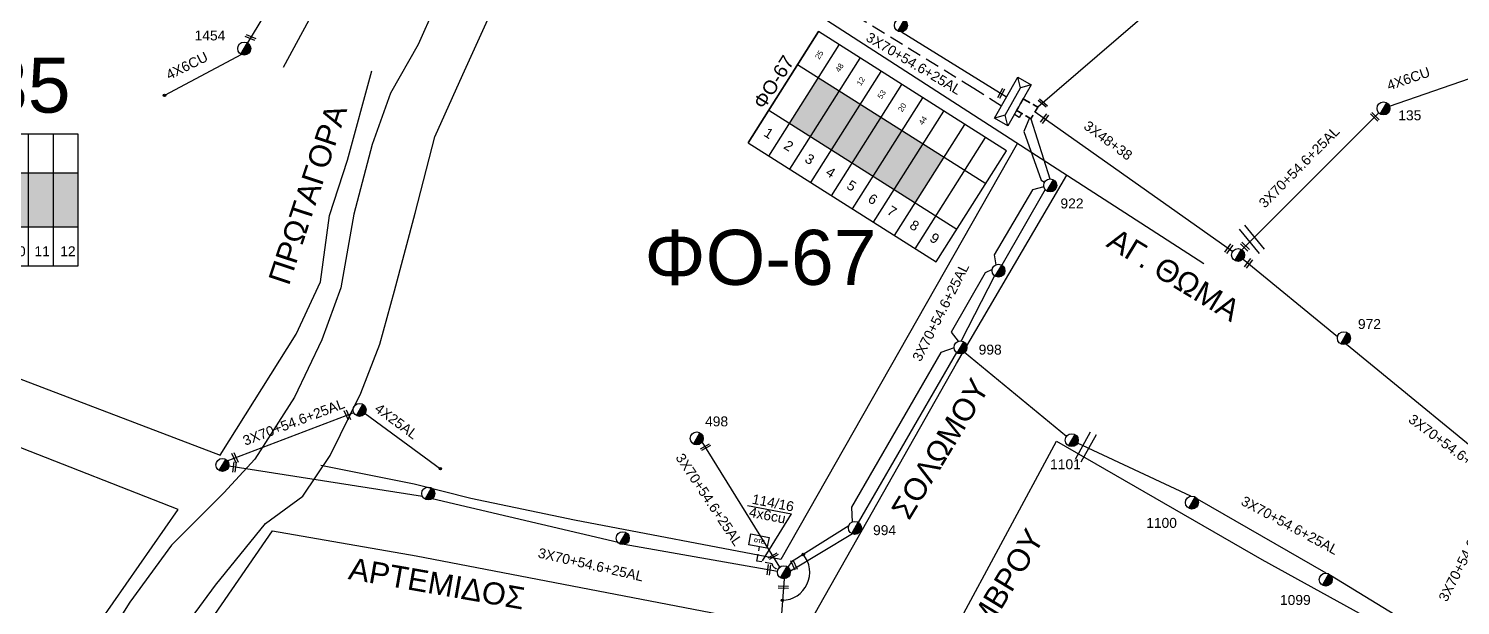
# Model space of a CAD drawing. Header units: millimetres. Extents: x 911 to 5440, y 753 to 2084.
# Drawn here: x 2250.1 to 2510.5, y 1031.5 to 1136.4 of the extents above; entities that cross this region are included whole.
import ezdxf
from ezdxf.enums import TextEntityAlignment as Align

# ---------------------------------------------------------------- set-up
doc = ezdxf.new("R2010")
doc.units = ezdxf.units.MM
doc.linetypes.add('DASHED', pattern=[19.05, 12.7, -6.35])
for name, color, linetype in [('Pillar', 7, 'Continuous'), ('Pillar OTE', 7, 'Continuous'), ('Άγνωστα', 7, 'Continuous'), ('Ασφαλειοκιβώτια Χ.Τ 12 αναχωρήσεων', 7, 'Continuous'), ('Ασφαλειοκιβώτια Χ.Τ 13 αναχωρήσεων', 7, 'Continuous'), ('Ασφαλειοκιβώτια Χ.Τ 9 αναχωρήσεων', 7, 'Continuous'), ('Γέφυρες Εναέριου Δικτύου', 7, 'Continuous'), ('Εναέρια παροχή ΧΤ 4x25', 7, 'SYN_LINE'), ('Επιγραφές - Σχήματα', 7, 'Continuous'), ('Καλώδια ΧΤ   3x150AL+50XLPE', 7, 'DASHED'), ('Καλώδια ΧΤ   4x6CU', 7, 'DASHED'), ('Μηχανική τομή', 7, 'Continuous'), ('Στύλος ΦΜ', 7, 'Continuous'), ('Στύλος ΦΜ @ 1', 7, 'Continuous'), ('Συνδέσεις', 7, 'Continuous'), ('Συνεστραμμένα ΧΤ   3x70+54.6+25 AL', 7, 'SYN_LINE'), ('Τομή', 7, 'Continuous'), ('Υποσταθμός πόλεως', 7, 'Continuous'), ('Υπόβαθρο ΔΕΗ', 7, 'Continuous'), ('Υπόγεια καλώδια Παροχών ΧΤ   4x50AL', 7, 'DASHED'), ('Υπόγεια καλώδια Παροχών ΧΤ   4x6', 7, 'DASHED')]:
    doc.layers.add(name, color=color, linetype=linetype)
doc.styles.get("Standard").update_dxf_attribs({"font": 'arial.ttf'})
doc.linetypes.add('REMA', pattern='A,0.1,[130,ltypeshp.shx,S=0.1,R=0,X=0,Y=0.1],0.15,0.1,[130,ltypeshp.shx,S=0.05,R=0,X=0,Y=0.05],0.15', length=0.5)
doc.linetypes.add('SYN_LINE', pattern='A,0.5,-0.0001,["/\\/\\/\\/",Standard,S=0.1,R=0,X=0,Y=-0.05],-0.25', length=0.7501)
doc.dimstyles.new('ISO-25', dxfattribs={"dimtxt": 2.5, "dimasz": 1.8, "dimexe": 1.25, "dimexo": 0.625, "dimtad": 1, "dimtxsty": 'Standard', "dimcen": 1.8, "dimadec": 0, "dimazin": 0, "dimtfac": 1, "dimtmove": 0, "dimatfit": 3, "dimfxl": 1.25, "dimarcsym": 0})

# ---------------------------------------------------------------- blocks, each defined once
blk = doc.blocks.new('ΥΠΑΡΧΩΝ ΤΣΙΜΕΝΤΕΝΙΟΣ ΣΤΥΛΟΣ')
at = {"layer": 'Στύλος ΦΜ'}
blk.add_hatch(color=7, dxfattribs=at).paths.add_polyline_path([(-1.29, -2.28, 0.574793), (2.62, 0, 0.268822), (1.3, 2.27)])
at = {"layer": 'Στύλος ΦΜ', "color": 7}
blk.add_line((-1.29, -2.28), (1.3, 2.27), dxfattribs=at)
blk.add_circle((0, 0), 2.62, dxfattribs=at)
at = {"layer": 'Στύλος ΦΜ', "flags": 4}
for tag, p in [('ΑΡΙΘΜΟΣ', (-4.68, 8.05)), ('ΤΥΠΟΣ', (-4.91, 3.03))]:
    blk.add_attdef(tag, p, '', height=4, dxfattribs=at)
blk = doc.blocks.new('ΜΗΧΑΝΙΚΗ ΤΟΜΗ')
at = {"layer": 'Μηχανική τομή', "ltscale": 40}
for p, q in [((-1.89, 0.78), (1.89, 0.78)), ((1.89, 0), (-1.89, 0))]:
    blk.add_line(p, q, dxfattribs=at)
blk = doc.blocks.new('Pillar')
at = {"layer": 'Υποσταθμός πόλεως', "linetype": 'Continuous', "ltscale": 40}
blk.add_lwpolyline([(-8.57, 2.82), (8.57, 2.82), (8.57, -2.82), (-8.57, -2.82)], close=True, dxfattribs=at)
for points in [[(-5.75, 0), (-8.57, 2.82)], [(-8.57, -2.82), (-5.75, 0)], [(-5.75, 0), (5.75, 0)], [(5.75, 0), (8.57, 2.82)], [(8.57, -2.82), (5.75, 0)]]:
    blk.add_lwpolyline(points, dxfattribs=at)
at = {"layer": 'Pillar', "ltscale": 40}
blk.add_attdef('PILLAR', (-5.74, 3.71), '', height=2.52, dxfattribs=at)
blk = doc.blocks.new('ΤΟΜΗ')
at = {"layer": 'Τομή', "ltscale": 40}
for p, q in [((-5.68, 0), (5.68, 0)), ((5.68, -2.33), (-5.68, -2.33))]:
    blk.add_line(p, q, dxfattribs=at)
blk = doc.blocks.new('_ΣΥΝΔΕΣΗ')
at = {"layer": 'Συνδέσεις', "linetype": 'SYN_LINE', "ltscale": 40}
blk.add_hatch(color=256, dxfattribs=at).paths.add_polyline_path([(0.5, -0.01, 1), (-0.5, -0.01, 1)])
at = {"layer": 'Συνδέσεις'}
blk.add_circle((0, -0.01), 0.5, dxfattribs=at)
blk = doc.blocks.new('ΑΣΦΑΛΕΙΟΚΙΒΩΤΙΟ ΥΠΟΣΤΑΘΜΟΥ 12 ΑΝΑΧΩΡΗΣΕΩΝ')
at = {"layer": 'Ασφαλειοκιβώτια Χ.Τ 12 αναχωρήσεων', "ltscale": 40}
for p, q in [((-23.91, 54), (23.91, 54)), ((-9.83, 54), (-9.83, -54)), ((9.83, 54), (9.83, -54)), ((-23.91, 45), (23.91, 45)), ((-23.91, 36), (23.91, 36)), ((-23.91, 27), (23.91, 27)), ((-23.91, 18), (23.91, 18)), ((-23.91, 9), (23.91, 9)), ((-23.91, 0), (23.91, 0)), ((-23.91, -9), (23.91, -9)), ((-23.91, -18), (23.91, -18)), ((-23.91, -27), (23.91, -27)), ((-23.91, -36), (23.91, -36)), ((-23.91, -45), (23.91, -45))]:
    blk.add_line(p, q, dxfattribs=at)
at = {"layer": 'Ασφαλειοκιβώτια Χ.Τ 12 αναχωρήσεων'}
blk.add_lwpolyline([(-23.91, -54), (23.91, -54), (23.91, 54), (-23.91, 54)], close=True, dxfattribs=at)
for s, p in [('1', (-18.66, 51.09)), ('2', (-18.66, 42.52)), ('3', (-18.66, 33.44)), ('4', (-18.66, 24.42)), ('5', (-18.66, 15.41)), ('6', (-18.66, 6.27)), ('7', (-18.66, -1.97)), ('8', (-18.66, -11.65)), ('9', (-18.66, -20.35)), ('10', (-20.45, -29.31)), ('11', (-20.45, -38.11)), ('12', (-20.45, -47.48))]:
    blk.add_text(s, height=3.6, rotation=270, dxfattribs=at).set_placement(p)
at = {"layer": 'Ασφαλειοκιβώτια Χ.Τ 12 αναχωρήσεων', "ltscale": 40}
for tag, height, p in [('ΟΝΟΜΑ', 5, (0.11, 57.89)), ('ΚΕΙΜΕΝΟ 1', 2, (17.33, 49.23)), ('ΚΕΙΜΕΝΟ 2', 2, (17.33, 40.53)), ('ΚΕΙΜΕΝΟ 3', 2, (17.33, 31.39)), ('ΚΕΙΜΕΝΟ 4', 2, (17.33, 22.41)), ('ΚΕΙΜΕΝΟ 5', 2, (17.33, 13.57)), ('ΚΕΙΜΕΝΟ 6', 2, (17.33, 4.65)), ('ΚΕΙΜΕΝΟ 7', 2, (17.33, -4.42)), ('ΚΕΙΜΕΝΟ 8', 2, (17.33, -13.15)), ('ΚΕΙΜΕΝΟ 9', 2, (17.33, -22.28)), ('ΚΕΙΜΕΝΟ 10', 2, (17.33, -31.5)), ('ΚΕΙΜΕΝΟ 11', 2, (17.33, -40.57)), ('ΚΕΙΜΕΝΟ 12', 2, (17.33, -49.5)), ('ΣΧ', 2, (0.17, -56.08))]:
    blk.add_attdef(tag, text='', height=height, dxfattribs=at).set_placement(p, align=Align.MIDDLE_CENTER)
blk = doc.blocks.new('ΑΣΦΑΛΕΙΟΚΙΒΩΤΙΟ ΥΠΟΣΤΑΘΜΟΥ 9 ΑΝΑΧΩΡΗΣΕΩΝ')
at = {"layer": 'Ασφαλειοκιβώτια Χ.Τ 9 αναχωρήσεων', "ltscale": 40}
for p, q in [((-23.8, 40.36), (24.02, 40.36)), ((-9.72, 40.36), (-9.72, -40.64)), ((9.94, 40.36), (9.94, -40.64)), ((-23.8, 31.36), (24.02, 31.36)), ((-23.8, 22.36), (24.02, 22.36)), ((-23.8, 13.36), (24.02, 13.36)), ((-23.8, 4.36), (24.02, 4.36)), ((-23.8, -4.64), (24.02, -4.64)), ((-23.8, -13.64), (24.02, -13.64)), ((-23.8, -22.64), (24.02, -22.64)), ((-23.8, -31.64), (24.02, -31.64))]:
    blk.add_line(p, q, dxfattribs=at)
at = {"layer": 'Ασφαλειοκιβώτια Χ.Τ 9 αναχωρήσεων'}
blk.add_lwpolyline([(-23.8, -40.64), (24.02, -40.64), (24.02, 40.36), (-23.8, 40.36)], close=True, dxfattribs=at)
for s, p in [('1', (-18.61, 37.24)), ('2', (-18.61, 28.67)), ('3', (-18.61, 19.6)), ('4', (-18.61, 10.58)), ('5', (-18.61, 1.57)), ('6', (-18.61, -7.57)), ('7', (-18.61, -15.81)), ('8', (-18.61, -25.5)), ('9', (-18.61, -34.19))]:
    blk.add_text(s, height=3.6, rotation=270, dxfattribs=at).set_placement(p)
at = {"layer": 'Ασφαλειοκιβώτια Χ.Τ 9 αναχωρήσεων', "ltscale": 40}
for tag, height, p in [('ΟΝΟΜΑ', 5, (-0.16, 44.31)), ('ΚΕΙΜΕΝΟ 1', 2, (17.06, 35.59)), ('ΚΕΙΜΕΝΟ 2', 2, (17.06, 26.88)), ('ΚΕΙΜΕΝΟ 3', 2, (17.06, 17.69)), ('ΚΕΙΜΕΝΟ 4', 2, (17.06, 8.71)), ('ΚΕΙΜΕΝΟ 5', 2, (17.06, -0.13)), ('ΚΕΙΜΕΝΟ 6', 2, (17.06, -9.05)), ('ΚΕΙΜΕΝΟ 7', 2, (17.06, -18.13)), ('ΚΕΙΜΕΝΟ 8', 2, (17.06, -26.85)), ('ΚΕΙΜΕΝΟ 9', 2, (17.06, -35.99)), ('ΣΧ', 2, (-0.1, -42.64))]:
    blk.add_attdef(tag, text='', height=height, dxfattribs=at).set_placement(p, align=Align.MIDDLE_CENTER)
blk = doc.blocks.new('PILLAR ΟΤΕ')
at = {"layer": 'Pillar OTE', "ltscale": 40}
blk.add_lwpolyline([(-3.31, 2.02), (3.39, 2.02), (3.39, -1.99), (-3.31, -1.99)], close=True, dxfattribs=at)
at = {"layer": 'Pillar OTE', "insert": (-1.81, 0.71), "char_height": 1.3575, "width": 109.961, "attachment_point": 1}
blk.add_mtext('{\\fArial|b1|i0|c161|p34;OTE}', dxfattribs=at)

msp = doc.modelspace()

# ---------------------------------------------------------------- hatches: boundary and pattern name
at = {"layer": 'Ασφαλειοκιβώτια Χ.Τ 13 αναχωρήσεων'}
for color, points in [(2, [(2245.59, 1100.31), (2250.09, 1100.31), (2250.09, 1110.13), (2245.59, 1110.13)]), (62, [(2250.09, 1100.31), (2254.59, 1100.31), (2254.59, 1110.13), (2250.09, 1110.13)]), (241, [(2254.59, 1100.31), (2259.09, 1100.31), (2259.09, 1110.13), (2254.59, 1110.13)])]:
    msp.add_hatch(color=color, dxfattribs=at).paths.add_polyline_path(points)
at = {"layer": 'Ασφαλειοκιβώτια Χ.Τ 9 αναχωρήσεων'}
for color, points in [(5, [(2397.55, 1125.06), (2393.75, 1127.46), (2388.49, 1119.16), (2392.29, 1116.75)]), (1, [(2401.35, 1122.65), (2397.55, 1125.06), (2392.29, 1116.75), (2396.09, 1114.35)]), (85, [(2405.15, 1120.24), (2401.35, 1122.65), (2396.09, 1114.35), (2399.89, 1111.94)]), (2, [(2408.95, 1117.83), (2405.15, 1120.24), (2399.89, 1111.94), (2403.7, 1109.53)]), (27, [(2412.76, 1115.42), (2408.95, 1117.83), (2403.7, 1109.53), (2407.5, 1107.12)]), (62, [(2416.56, 1113.02), (2412.76, 1115.42), (2407.5, 1107.12), (2411.3, 1104.71)])]:
    msp.add_hatch(color=color, dxfattribs=at).paths.add_polyline_path(points)

# ---------------------------------------------------------------- linework, layer by layer
at = {"layer": 'Άγνωστα', "color": 85, "linetype": 'SYN_LINE', "ltscale": 20}
msp.add_lwpolyline([(2459.1, 1144.01), (2433.64, 1122.1)], dxfattribs=at)
at = {"layer": 'Άγνωστα', "color": 5, "linetype": 'SYN_LINE', "ltscale": 20}
msp.add_lwpolyline([(2433.12, 1121.23), (2469.07, 1095.86)], dxfattribs=at)
at = {"layer": 'Γέφυρες Εναέριου Δικτύου'}
msp.add_arc((2387.09, 1037.5), 5.06, 270.9074, 40.0683, dxfattribs=at)
at = {"layer": 'Εναέρια παροχή ΧΤ 4x25', "color": 7, "ltscale": 20}
msp.add_lwpolyline([(2311.28, 1066.42), (2324.98, 1056.36)], dxfattribs=at)
at = {"layer": 'Επιγραφές - Σχήματα', "const_width": 0.3}
for points in [[(2430.17, 1122.18), (2429.78, 1121.49), (2430.9, 1120.84)], [(2433.06, 1121.13), (2433.64, 1122.1), (2432.72, 1122.61)], [(2431.38, 1120.56), (2432.37, 1119.98), (2432.77, 1120.65)]]:
    msp.add_lwpolyline(points, dxfattribs=at)
at = {"layer": 'Επιγραφές - Σχήματα'}
msp.add_lwpolyline([(2432.23, 1122.88, 0.3, 0.3, 0), (2430.97, 1123.58, 0.3, 0.3, 0), (2430.45, 1122.67, 0, 0, 0)], format="xyseb", dxfattribs=at)
at = {"layer": 'Καλώδια ΧΤ   3x150AL+50XLPE', "color": 2, "ltscale": 0.2}
for points in [[(2427, 1122.29), (2421.98, 1125.48), (2402.37, 1137.54), (2378.23, 1152.8), (2376.92, 1153.55), (2377.41, 1155.24)], [(2430.69, 1120.96), (2430.25, 1120.23), (2429.38, 1120.78)]]:
    msp.add_lwpolyline(points, dxfattribs=at)
at = {"layer": 'Καλώδια ΧΤ   4x6CU', "color": 1, "linetype": 'SYN_LINE', "ltscale": 20}
msp.add_lwpolyline([(2288.81, 1131.67), (2274.8, 1124.23)], dxfattribs=at)
at = {"layer": 'Καλώδια ΧΤ   4x6CU', "color": 5, "linetype": 'SYN_LINE', "ltscale": 20}
msp.add_lwpolyline([(2497.59, 1122.29), (2512.12, 1127.32)], dxfattribs=at)
at = {"layer": 'Συνεστραμμένα ΧΤ   3x70+54.6+25 AL', "color": 1, "ltscale": 20}
for points in [[(2307.91, 1163.5), (2289.88, 1133.76)], [(2408.85, 1135.78), (2427.95, 1123.97)]]:
    msp.add_lwpolyline(points, dxfattribs=at)
at = {"layer": 'Συνεστραμμένα ΧΤ   3x70+54.6+25 AL', "color": 27, "ltscale": 10}
for points in [[(2432.11, 1120.13), (2431.06, 1117.69), (2434.24, 1108.79), (2434.87, 1108.47)], [(2434.73, 1107.62), (2432.69, 1107.06), (2425.67, 1095.25), (2426.02, 1093.44)], [(2425.32, 1092.59), (2424.04, 1091.94), (2417.85, 1081.17), (2419.13, 1079.52)], [(2399.23, 1045.95), (2388.82, 1039.41), (2388.15, 1038.47)]]:
    msp.add_lwpolyline(points, dxfattribs=at)
at = {"layer": 'Συνεστραμμένα ΧΤ   3x70+54.6+25 AL', "color": 62, "ltscale": 10}
for points in [[(2432.37, 1119.98), (2435.82, 1109.04)], [(2425.78, 1091.42), (2419.71, 1079.59)]]:
    msp.add_lwpolyline(points, dxfattribs=at)
at = {"layer": 'Συνεστραμμένα ΧΤ   3x70+54.6+25 AL', "color": 5, "ltscale": 20}
for points in [[(2470.74, 1096.16), (2495.64, 1121.05)], [(2470.96, 1094.47), (2488.16, 1080.39)], [(2489.79, 1079.02), (2520.98, 1053.43)], [(2461.49, 1051.38), (2440.87, 1061.03)], [(2486.09, 1037.37), (2462.67, 1050.81)], [(2509.94, 1022.8), (2486.89, 1036.97)]]:
    msp.add_lwpolyline(points, dxfattribs=at)
at = {"layer": 'Συνεστραμμένα ΧΤ   3x70+54.6+25 AL', "color": 62, "ltscale": 20}
for points in [[(2434.96, 1107.12), (2427.1, 1093.36)], [(2418.84, 1077.49), (2400.97, 1046.61)], [(2438.84, 1062.21), (2420.32, 1077.51)], [(2399.95, 1044.5), (2388.62, 1037.75)]]:
    msp.add_lwpolyline(points, dxfattribs=at)
at = {"layer": 'Συνεστραμμένα ΧΤ   3x70+54.6+25 AL', "color": 27, "ltscale": 20}
for points in [[(2418.39, 1078.35), (2416.02, 1077.51), (2399.72, 1049.38), (2399.86, 1046.67)], [(2386.74, 1038.48), (2372.59, 1061.25)], [(2387.47, 1036.35), (2386.1, 1018.01)]]:
    msp.add_lwpolyline(points, dxfattribs=at)
at = {"layer": 'Συνεστραμμένα ΧΤ   3x70+54.6+25 AL', "ltscale": 20}
for points in [[(2286.22, 1057.82), (2309.13, 1066.54)], [(2321.75, 1051.31), (2286.5, 1056.84)], [(2357.28, 1042.93), (2323.45, 1050.88)], [(2386.27, 1037.7), (2358.4, 1042.58)]]:
    msp.add_lwpolyline(points, dxfattribs=at)
at = {"layer": 'Υπόβαθρο ΔΕΗ'}
for points in [[(2324.5, 1181.23), (2296.35, 1129.29)], [(2393.39, 1139.13), (2463.84, 1093.64)], [(2187.14, 1096.51), (2204.4, 1089.46), (2284.9, 1058.8), (2298.73, 1080.82), (2303.17, 1090.36), (2304.8, 1102.39), (2308.05, 1112.46), (2312.51, 1128.7)], [(2429.93, 1115.53), (2386.92, 1039.88), (2349.34, 1047.02), (2330.51, 1050.96), (2320.23, 1053.57), (2303.21, 1056.96)], [(2348.87, 989.01), (2366.4, 979.26), (2368.77, 983.56), (2382.62, 1008.97), (2389.57, 1021.36), (2391.11, 1026.58), (2418.82, 1075.48), (2438.9, 1109.74)], [(2258.35, 1021.8), (2277.26, 1048.96), (2247.27, 1060.67), (2222.27, 1070.07), (2198.49, 1079.64), (2182.5, 1086.11)], [(2418.46, 1026.92), (2437.05, 1061.36), (2474.35, 1039.84), (2506.36, 1022.21)], [(2380.82, 1049.7), (2388.82, 1048.18)], [(2335.46, 972.33), (2328.35, 976.65), (2323.28, 979.9), (2283.95, 1029.88), (2294.43, 1045.08), (2320.59, 1040.49), (2320.59, 1040.49), (2320.59, 1040.49), (2382.06, 1028.7)]]:
    msp.add_lwpolyline(points, dxfattribs=at)
at = {"layer": 'Υπόβαθρο ΔΕΗ', "linetype": 'REMA', "ltscale": 5}
for points in [[(2334.58, 1173.38), (2334.64, 1169.56), (2331.93, 1160.01), (2326.9, 1146.9), (2320.95, 1133.47), (2315.91, 1124.62), (2312.58, 1115.3), (2309.24, 1102.64), (2306.86, 1089.27), (2303.41, 1079.77), (2298.43, 1069.34), (2291.24, 1058.08), (2285.59, 1051.98), (2276.07, 1042.46), (2268.5, 1032.12), (2261.92, 1021.69)], [(2276.03, 1024.23), (2284.07, 1035.21), (2293.16, 1046.37), (2299.95, 1051.39), (2304.93, 1058.75), (2310.52, 1070.11), (2313.99, 1079.01), (2316.64, 1088.7), (2320.41, 1102.84), (2323.97, 1116.71), (2329.07, 1128), (2334.18, 1139.38), (2338.98, 1153.32), (2343.53, 1168.18)]]:
    msp.add_lwpolyline(points, dxfattribs=at)
at = {"layer": 'Υπόγεια καλώδια Παροχών ΧΤ   4x6', "linetype": 'DASHED', "ltscale": 0.1}
msp.add_lwpolyline([(2386.4, 1038.1, -0.320596), (2385.3, 1039.05), (2382.55, 1039.58), (2383.04, 1042.14)], format="xyb", dxfattribs=at)

# ---------------------------------------------------------------- block references
at = {"layer": 'Pillar', "xscale": 0.5000000000000762, "yscale": 0.5000000000000762, "zscale": 0.5000000000000762, "rotation": 60.43254067059085}
msp.add_blockref('Pillar', (2429.09, 1123.12), dxfattribs=at)
at = {"layer": 'Pillar OTE', "xscale": 0.5, "yscale": 0.5, "zscale": 0.5, "rotation": 349}
msp.add_blockref('PILLAR ΟΤΕ', (2382.89, 1043.21), dxfattribs=at)
at = {"layer": 'Ασφαλειοκιβώτια Χ.Τ 12 αναχωρήσεων', "xscale": 0.4999999999999297, "yscale": 0.4999999999999297, "zscale": 0.4999999999999297, "rotation": 89.99471332774242}
msp.add_blockref('ΑΣΦΑΛΕΙΟΚΙΒΩΤΙΟ ΥΠΟΣΤΑΘΜΟΥ 12 ΑΝΑΧΩΡΗΣΕΩΝ', (2232.09, 1105.22), dxfattribs=at).add_auto_attribs({'ΟΝΟΜΑ': 'ΦΟ-135 ΝοΙ'})
at = {"layer": 'Ασφαλειοκιβώτια Χ.Τ 9 αναχωρήσεων', "xscale": 0.4999999999998004, "yscale": 0.4999999999998004, "zscale": 0.4999999999998004, "rotation": 57.64702708492458}
msp.add_blockref('ΑΣΦΑΛΕΙΟΚΙΒΩΤΙΟ ΥΠΟΣΤΑΘΜΟΥ 9 ΑΝΑΧΩΡΗΣΕΩΝ', (2404.34, 1114.87), dxfattribs=at).add_auto_attribs({'ΟΝΟΜΑ': 'ΦΟ-67', 'ΚΕΙΜΕΝΟ 2': '48', 'ΚΕΙΜΕΝΟ 1': '25', 'ΚΕΙΜΕΝΟ 3': '12', 'ΚΕΙΜΕΝΟ 4': '53', 'ΚΕΙΜΕΝΟ 5': '20', 'ΚΕΙΜΕΝΟ 6': '44'})
at = {"layer": 'Μηχανική τομή'}
for p, xscale, yscale, zscale, rotation in [((2290.36, 1134.56), 0.5000000000002738, 0.5000000000002738, 0.5000000000002738, 338.1269930839105), ((2426.79, 1124.69), 0.5000000000001035, 0.5000000000001035, 0.5000000000001035, 241.4703230621425), ((2434.67, 1122.98), 0.5000000000000422, 0.5000000000000422, 0.5000000000000422, 138.7830316586327), ((2434.69, 1120.12), 0.5000000000000939, 0.5000000000000939, 0.5000000000000939, 233.3446667424042), ((2495.06, 1120.47), 0.5000000000001619, 0.5000000000001619, 0.5000000000001619, 135.7838314387372), ((2468.2, 1096.47), 0.5000000000000939, 0.5000000000000939, 0.5000000000000939, 233.3446667424042), ((2471.44, 1096.86), 0.5000000000001619, 0.5000000000001619, 0.5000000000001619, 135.7838314387372), ((2471.79, 1093.79), 0.5000000000000939, 0.5000000000000939, 0.5000000000000939, 233.3446667424042), ((2308.23, 1066.19), 0.5000000000001468, 0.5000000000001468, 0.5000000000001468, 114.2718562834397), ((2373.3, 1060.1), 0.5000000000001772, 0.5000000000001772, 0.5000000000001772, 29.16642391534879), ((2287.79, 1058.42), 0.5000000000001468, 0.5000000000001468, 0.5000000000001468, 114.2718562834397), ((2287.71, 1056.64), 0.5000000000002303, 0.5000000000002303, 0.5000000000002303, 82.61103730840341), ((2385.61, 1040.29), 0.5000000000001772, 0.5000000000001772, 0.5000000000001772, 29.16642391534879), ((2389.48, 1038.94), 0.5000000000003253, 0.5000000000003253, 0.5000000000003253, 114.7796571075724), ((2384.92, 1037.94), 0.5000000000002303, 0.5000000000002303, 0.5000000000002303, 82.61103730840341), ((2387.34, 1034.63), 0.5000000000001841, 0.5000000000001841, 0.5000000000001841, 357.703768410728)]:
    msp.add_blockref('ΜΗΧΑΝΙΚΗ ΤΟΜΗ', p, dxfattribs=dict(at, xscale=xscale, yscale=yscale, zscale=zscale, rotation=rotation))
at = {"layer": 'Στύλος ΦΜ @ 1', "ltscale": 40}
ref = msp.add_blockref('ΥΠΑΡΧΩΝ ΤΣΙΜΕΝΤΕΝΙΟΣ ΣΤΥΛΟΣ', (2408.73, 1136.95), dxfattribs=dict(at, xscale=0.4499999999998181, yscale=0.4499999999998181, zscale=0.4499999999998181))
ref.add_attrib('ΤΥΠΟΣ', '13M', (2410.25, 1139.15), dxfattribs={"layer": 'Στύλος ΦΜ', "height": 1.8, "flags": 4})
ref.add_attrib('ΑΡΙΘΜΟΣ', '8MT', (2410.36, 1141.41), dxfattribs={"layer": 'Στύλος ΦΜ', "height": 1.8, "flags": 4})
ref = msp.add_blockref('ΥΠΑΡΧΩΝ ΤΣΙΜΕΝΤΕΝΙΟΣ ΣΤΥΛΟΣ', (2289.29, 1132.74), dxfattribs=dict(at, xscale=0.4499999999998181, yscale=0.4499999999998181, zscale=0.4499999999998181))
ref.add_attrib('ΤΥΠΟΣ', '1454', (2280.27, 1134.22), dxfattribs={"layer": 'Στύλος ΦΜ', "height": 1.8, "flags": 4})
ref = msp.add_blockref('ΥΠΑΡΧΩΝ ΤΣΙΜΕΝΤΕΝΙΟΣ ΣΤΥΛΟΣ', (2496.5, 1121.85), dxfattribs=dict(at, xscale=0.4499999999998181, yscale=0.4499999999998181, zscale=0.4499999999998181))
ref.add_attrib('ΤΥΠΟΣ', '135', (2499.19, 1119.71), dxfattribs={"layer": 'Στύλος ΦΜ', "height": 1.8, "flags": 4})
ref = msp.add_blockref('ΥΠΑΡΧΩΝ ΤΣΙΜΕΝΤΕΝΙΟΣ ΣΤΥΛΟΣ', (2435.88, 1107.86), dxfattribs=dict(at, xscale=0.4499999999998181, yscale=0.4499999999998181, zscale=0.4499999999998181))
ref.add_attrib('ΤΥΠΟΣ', '922', (2437.75, 1103.68), dxfattribs={"layer": 'Στύλος ΦΜ', "height": 1.8, "flags": 4})
at = {"layer": 'Στύλος ΦΜ @ 1', "ltscale": 40, "xscale": 0.4499999999998181, "yscale": 0.4499999999998181, "zscale": 0.4499999999998181}
for p in [(2470.05, 1095.21), (2426.48, 1092.36), (2310.28, 1067.05), (2285.34, 1057.04), (2322.77, 1051.85), (2358.15, 1043.73), (2387.44, 1037.53)]:
    msp.add_blockref('ΥΠΑΡΧΩΝ ΤΣΙΜΕΝΤΕΝΙΟΣ ΣΤΥΛΟΣ', p, dxfattribs=at)
at = {"layer": 'Στύλος ΦΜ @ 1', "ltscale": 40}
ref = msp.add_blockref('ΥΠΑΡΧΩΝ ΤΣΙΜΕΝΤΕΝΙΟΣ ΣΤΥΛΟΣ', (2489.3, 1080.09), dxfattribs=dict(at, xscale=0.4499999999998181, yscale=0.4499999999998181, zscale=0.4499999999998181))
ref.add_attrib('ΤΥΠΟΣ', '972', (2491.85, 1081.76), dxfattribs={"layer": 'Στύλος ΦΜ', "height": 1.8, "flags": 4})
ref = msp.add_blockref('ΥΠΑΡΧΩΝ ΤΣΙΜΕΝΤΕΝΙΟΣ ΣΤΥΛΟΣ', (2419.57, 1078.42), dxfattribs=dict(at, xscale=0.4499999999998181, yscale=0.4499999999998181, zscale=0.4499999999998181))
ref.add_attrib('ΤΥΠΟΣ', '998', (2422.87, 1077.11), dxfattribs={"layer": 'Στύλος ΦΜ', "height": 1.8, "flags": 4})
ref = msp.add_blockref('ΥΠΑΡΧΩΝ ΤΣΙΜΕΝΤΕΝΙΟΣ ΣΤΥΛΟΣ', (2371.59, 1061.87), dxfattribs=dict(at, xscale=0.4499999999998181, yscale=0.4499999999998181, zscale=0.4499999999998181))
ref.add_attrib('ΤΥΠΟΣ', '498', (2373.11, 1064.06), dxfattribs={"layer": 'Στύλος ΦΜ', "height": 1.8, "flags": 4})
ref = msp.add_blockref('ΥΠΑΡΧΩΝ ΤΣΙΜΕΝΤΕΝΙΟΣ ΣΤΥΛΟΣ', (2439.81, 1061.55), dxfattribs=dict(at, xscale=0.4499999999998181, yscale=0.4499999999998181, zscale=0.4499999999998181))
ref.add_attrib('ΤΥΠΟΣ', '1101', (2435.86, 1056.27), dxfattribs={"layer": 'Στύλος ΦΜ', "height": 1.8, "flags": 4})
ref = msp.add_blockref('ΥΠΑΡΧΩΝ ΤΣΙΜΕΝΤΕΝΙΟΣ ΣΤΥΛΟΣ', (2461.66, 1050.21), dxfattribs=dict(at, xscale=0.4499999999998181, yscale=0.4499999999998181, zscale=0.4499999999998181))
ref.add_attrib('ΤΥΠΟΣ', '1100', (2453.34, 1045.61), dxfattribs={"layer": 'Στύλος ΦΜ', "height": 1.8, "flags": 4})
ref = msp.add_blockref('ΥΠΑΡΧΩΝ ΤΣΙΜΕΝΤΕΝΙΟΣ ΣΤΥΛΟΣ', (2400.36, 1045.6), dxfattribs=dict(at, xscale=0.4499999999998181, yscale=0.4499999999998181, zscale=0.4499999999998181))
ref.add_attrib('ΤΥΠΟΣ', '994', (2403.66, 1044.29), dxfattribs={"layer": 'Στύλος ΦΜ', "height": 1.8, "flags": 4})
ref = msp.add_blockref('ΥΠΑΡΧΩΝ ΤΣΙΜΕΝΤΕΝΙΟΣ ΣΤΥΛΟΣ', (2485.99, 1036.2), dxfattribs=dict(at, xscale=0.4499999999998181, yscale=0.4499999999998181, zscale=0.4499999999998181))
ref.add_attrib('ΤΥΠΟΣ', '1099', (2477.67, 1031.6), dxfattribs={"layer": 'Στύλος ΦΜ', "height": 1.8, "flags": 4})
at = {"layer": 'Συνδέσεις', "xscale": 0.4499999999998181, "yscale": 0.4499999999998181, "zscale": 0.4499999999998181}
for p in [(2274.8, 1124.23), (2324.98, 1056.36), (2390.97, 1040.76), (2387.17, 1032.44)]:
    msp.add_blockref('_ΣΥΝΔΕΣΗ', p, dxfattribs=at)
at = {"layer": 'Τομή'}
for p, xscale, yscale, zscale, rotation in [((2473.02, 1098.44), 0.5000000000000484, 0.5000000000000484, 0.5000000000000484, 309.3846913675782), ((2441.83, 1060.58), 0.5000000000000957, 0.5000000000000957, 0.5000000000000957, 61.07030758375929)]:
    msp.add_blockref('ΤΟΜΗ', p, dxfattribs=dict(at, xscale=xscale, yscale=yscale, zscale=zscale, rotation=rotation))

# ---------------------------------------------------------------- texts
at = {"layer": 'Εναέρια παροχή ΧΤ 4x25', "color": 7, "insert": (2313.93, 1068.39), "char_height": 1.8, "width": 168.3718, "attachment_point": 1, "rotation": 323.352}
msp.add_mtext('4X25AL', dxfattribs=at)
at = {"layer": 'Επιγραφές - Σχήματα', "char_height": 10, "width": 11.1692, "attachment_point": 1}
for s, insert in [('ΦΟ-135', (2207.74, 1131.09)), ('ΦΟ-67', (2362.07, 1099.78))]:
    msp.add_mtext(s, dxfattribs=dict(at, insert=insert))
at = {"layer": 'Επιγραφές - Σχήματα', "char_height": 4, "attachment_point": 1}
for s, insert, width, rotation in [('ΠΡΩΤΑΓΟΡΑ ', (2293.6, 1090.76), 11.1692, 71.664), ('ΑΓ. ΘΩΜΑ ', (2447.96, 1100.29), 30.7314, 328.7002), ('ΣΟΛΩΜΟΥ ', (2406.78, 1048.89), 11.1692, 58.7002), ('ΙΜΒΡΟΥ ', (2420.23, 1027.27), 11.1692, 58.7002), ('ΑΡΤΕΜΙΔΟΣ', (2308.76, 1040.26), 11.1692, 350.075)]:
    msp.add_mtext(s, dxfattribs=dict(at, insert=insert, width=width, rotation=rotation))
at = {"layer": 'Επιγραφές - Σχήματα', "color": 7, "insert": (2442.88, 1119.76), "char_height": 1.8, "width": 168.3718, "attachment_point": 1, "rotation": 323.6381}
msp.add_mtext('3X48+38', dxfattribs=at)
at = {"layer": 'Καλώδια ΧΤ   4x6CU', "color": 7, "char_height": 1.8, "width": 168.3718, "attachment_point": 1}
for insert, rotation in [((2274.84, 1128.63), 26.4058), ((2496.91, 1126.81), 18.9606)]:
    msp.add_mtext('4X6CU', dxfattribs=dict(at, insert=insert, rotation=rotation))
at = {"layer": 'Συνεστραμμένα ΧΤ   3x70+54.6+25 AL', "color": 7, "char_height": 1.8, "width": 168.3718, "attachment_point": 1}
for insert, rotation in [((2403.12, 1135.82), 329.2409), ((2473.63, 1104.89), 45.2809), ((2410.71, 1076.51), 62.9947), ((2288.83, 1062.2), 20.8049), ((2501.95, 1066.42), 323.3881), ((2369.16, 1059.38), 303.7551), ((2471.27, 1051.49), 331.7519), ((2506.41, 1032.84), 62.9379), ((2343.01, 1041.99), 347.0385)]:
    msp.add_mtext('3X70+54.6+25AL', dxfattribs=dict(at, insert=insert, rotation=rotation))
at = {"layer": 'Υπόγεια καλώδια Παροχών ΧΤ   4x50AL', "color": 7, "ltscale": 0.2, "char_height": 1.8, "attachment_point": 1, "rotation": 349}
for s, insert in [('114/16', (2381.88, 1051.78)), ('4x6cu', (2381.34, 1049.42))]:
    msp.add_mtext_dynamic_manual_height_columns(s, width=1.8, gutter_width=12.5, heights=[0.118], dxfattribs=dict(at, insert=insert))

# ---------------------------------------------------------------- leaders
at = {"layer": 'Επιγραφές - Σχήματα', "ltscale": 40}
msp.add_leader([(2383.56, 1039.61), (2388.82, 1048.18)], dimstyle='ISO-25', override={"dimasz": 1, "dimtad": 0}, dxfattribs=at)

doc.saveas('drawing.dxf')
